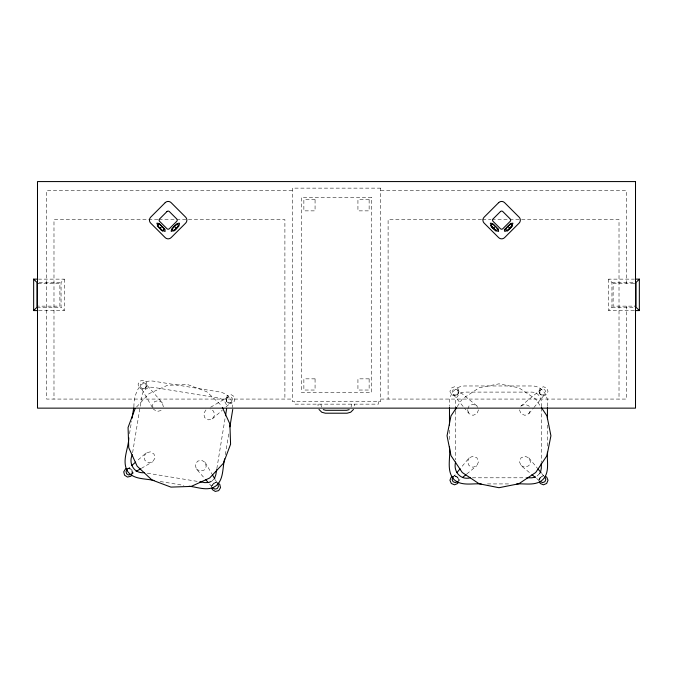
<?xml version="1.0" encoding="UTF-8"?>
<svg xmlns="http://www.w3.org/2000/svg" width="673" height="673" viewBox="0 0 673 673"><rect width="100%" height="100%" fill="white"/><g stroke="black" fill="none" stroke-linecap="round" stroke-linejoin="round"><path stroke-width="0.5" stroke-dasharray="3.37 2.52" d="M459.02 391.299L457.724 394.521C454.889 397.221 450.119 395.101 449.951 391.299L451.289 388.085L454.502 386.748L457.707 388.069L459.02 391.299L457.699 394.487L454.502 395.817M225.943 398.416L226.708 401.798C229.064 404.927 234.111 403.607 234.894 399.88L234.095 396.49L231.142 394.656L227.768 395.438L225.943 398.416L226.742 401.781L229.67 403.598M129.51 433.732L131.538 421.365M133.902 406.929C133.784 395.438 138.907 379.109 153.351 381.128L220.357 392.098C227.39 393.528 233.27 400.124 232.69 407.459M132.615 452.702L142.045 395.118C142.92 390.037 147.867 386.487 152.956 387.278L218.767 398.054C222.965 398.879 226.793 402.563 226.54 407.03M216.841 468.61L225.43 416.166M225.329 454.712L228.87 433.067M147.076 385.503L145.275 388.464C142.045 390.677 137.679 387.816 138.125 384.031L139.967 381.078L143.349 380.279L146.302 382.096L147.076 385.503L145.25 388.43L141.885 389.23M351.079 407.123L351.525 404.145M538.938 391.299L540.259 388.069L543.464 386.748L546.669 388.085L548.007 391.299C547.839 395.101 543.069 397.221 540.242 394.521L538.938 391.299L540.268 394.487L543.456 395.817M467.802 408.999L469.089 405.878L472.984 404.28L476.896 405.903L477.544 407.468M478.528 409.815L476.921 413.718L473.018 415.325L469.106 413.685L464.614 408.233M540.545 389.844L539.653 392.023L540.562 394.193L542.741 395.101L544.911 394.21L545.803 392.039L544.894 389.86L542.716 388.952L540.545 389.844L521.07 405.903L520.414 407.468M469.106 457.867L467.483 461.771L469.089 465.674L472.984 467.272L476.896 465.649L478.528 461.737L476.921 457.833L473.018 456.227L469.106 457.867L460.761 467.987M519.43 409.815L521.037 413.718L524.94 415.325L528.852 413.685L530.484 409.773M539.653 479.529L540.562 477.35L542.741 476.442M131.294 473.792L132.118 472.463L131.572 470.166L129.569 468.913M227.76 397.238L226.532 399.24L227.07 401.537L229.081 402.782L231.369 402.252L232.597 400.258L232.059 397.962L230.048 396.708L227.76 397.238L210.312 407.401M146.268 452.82L144.039 456.42L144.989 460.517L148.573 462.73L152.695 461.762L154.941 458.162L153.991 454.048L150.399 451.835L146.268 452.82L136.4 461.468M205.946 409.941L203.7 413.533L204.651 417.647L208.251 419.859L212.374 418.884L214.611 415.283L213.652 411.178L210.069 408.965M212.39 485.603L213.635 483.601L215.932 483.054M457.186 406.635L462.258 399.047L479.109 387.791L498.979 383.837L518.858 387.791L535.708 399.047L540.772 406.635M539.553 473.573L537.079 476.047M453.055 477.342L456.26 473.447M528.852 413.685L533.353 408.233M533.992 407.451L544.911 394.21M136.56 406.997L149.011 393.671L167.459 385.284L187.717 384.594L206.695 391.703L221.501 405.541M212.037 481.01L214.477 478.402M38.765 310.581L64.33 310.581L61.05 307.292L61.05 282.424L64.33 279.135L38.765 279.135M634.235 310.581L608.67 310.581L611.95 307.292L611.95 282.424L608.67 279.135L634.235 279.135M127.281 469.443L130.318 466.784M212.374 418.884L222.25 410.236M226.052 406.913L231.369 402.252M457.421 481.708L461.316 478.495M466.768 474.002L476.896 465.649M130.882 474.457L135.248 471.916M141.355 468.366L152.695 461.762M521.07 405.903L524.982 404.28L528.877 405.878L529.516 407.443M452.887 476.391L454.595 475.735L457.724 477.031L459.02 480.253L457.699 477.064L454.502 475.735M216.529 482.482L213.375 483.231L211.574 486.2L213.391 483.264L215.915 482.667M161.116 410.522L157.011 411.472L153.41 409.226M127.273 468.484L129.065 468.114L131.942 469.897L132.699 473.287L131.908 469.922L128.972 468.097M292.326 190.644L46.563 190.644L46.563 399.072L292.326 399.072M380.674 190.644L626.437 190.644L626.437 283.577M157.894 219.617L53.983 219.617L53.983 399.072M158.946 219.617L284.898 219.617L284.898 399.072M481.515 219.617L388.102 219.617L388.102 399.072M482.566 219.617L490.962 219.617M492.013 219.617L508.805 219.617M509.856 219.617L619.017 219.617L619.017 399.072M39.034 282.424L61.05 282.424M611.95 282.424L636.061 282.424M38.092 283.577L59.889 283.577L59.889 306.139L39.034 306.139M633.966 283.577L613.111 283.577L613.111 306.139L634.908 306.139M36.939 307.292L61.05 307.292M611.95 307.292L636.061 307.292M380.674 399.072L626.437 399.072L626.437 306.139M472.404 477.796L525.546 477.796M487.488 483.921L509.427 483.921M147.337 473.186L197.719 481.439M160.199 481.506L183.906 485.393M476.896 405.903L457.421 389.844L455.242 388.952L453.064 389.86L452.155 392.039L453.055 394.21L463.966 407.451M453.055 394.21L455.226 395.101L457.404 394.193L458.313 392.023L457.421 389.844M521.07 465.649L524.982 467.272L528.877 465.674L530.484 461.771L528.852 457.867L524.94 456.227L521.037 457.833L519.43 461.737L521.07 465.649L531.199 474.002M455.226 476.442L457.404 477.35L458.313 479.529M163.337 406.921L162.353 402.799L145.73 383.803L143.728 382.575L141.431 383.114L140.186 385.124L140.716 387.412L152.392 407.476M140.716 387.412L142.71 388.641L145.006 388.102L146.26 386.092L145.73 383.803M162.353 402.799L158.752 400.561L154.655 401.52L152.443 405.104L153.023 407.577M196.289 468.896L199.889 471.134L203.995 470.183L206.207 466.599L205.231 462.477L201.639 460.231L197.526 461.182L195.313 464.774L196.289 468.896L204.937 478.772M536.65 478.495L540.545 481.708M209.589 484.097L212.92 487.891M528.852 457.867L537.205 467.987M541.698 473.447L544.911 477.342M205.231 462.477L211.835 473.817M215.394 479.925L217.421 483.416M467.483 409.773L469.106 413.685M321.374 407.123L320.937 404.145M608.67 279.135L608.67 310.581M547.435 406.223C549.042 396.666 542.766 386.083 532.402 385.974L464.513 385.974C454.149 386.083 447.873 396.666 449.48 406.223M547.435 425.025L547.435 446.956M541.302 406.812C542.514 400.317 539.468 392.031 531.796 392.098L465.11 392.098C457.438 392.031 454.401 400.317 455.613 406.812M541.302 407.855L541.302 462.04M455.613 410.984L455.613 459.953M449.48 430.249L449.48 441.74M378.386 401.579L378.386 404.145L294.614 404.145L294.614 401.579M354.435 404.145L354.435 405.853M318.026 404.145L318.026 405.853M64.33 279.135L64.33 310.581M538.938 480.16L540.268 477.064L543.456 475.735L540.242 477.031L538.938 480.16M380.674 188.137L292.326 188.137L292.326 401.579L380.674 401.579L380.674 188.137M371.538 197.265L301.462 197.265L301.462 392.452L371.538 392.452L371.538 197.265M315.065 199.671L303.868 199.671L303.868 210.868L315.065 210.868L315.065 199.671M369.132 199.671L357.935 199.671L357.935 210.868L369.132 210.868L369.132 199.671M315.065 378.849L303.868 378.849L303.868 390.037L315.065 390.037L315.065 378.849M369.132 378.849L357.935 378.849L357.935 390.037L369.132 390.037L369.132 378.849"/><path stroke-width="1.01" d="M128.837 437.854C128.518 448.925 121.249 461.291 127.803 471.697C133.986 479.731 145.175 478.326 154.016 480.497M132.043 418.269L133.725 407.964M132.278 454.755C128.181 463.571 134.179 473.767 144.249 472.682M216.672 469.636L215.831 474.776L214.477 478.402M225.598 415.14L226.608 408.965M224.656 458.843C222.309 467.971 223.983 479.639 215.688 486.083C207.587 491.568 197.803 487.075 189.063 486.234M229.888 426.884L232.757 409.361M135.18 408.477L128.063 427.456L128.753 447.713L137.141 466.162L151.955 479.992L170.934 487.109L191.182 486.419L209.631 478.032L223.461 463.217L230.578 444.239L229.888 423.99L222.342 407.384M458.363 481.868L457.707 483.483L454.502 484.804L451.289 483.466L449.951 480.253L451.272 477.056L452.887 476.391M453.055 477.342L452.155 479.513L453.064 481.691L455.242 482.6L457.421 481.708M178.724 225.59L175.241 229.771L173.609 230.696M512.187 225.59L511.261 227.213L507.072 230.696M131.79 474.768L130.882 476.257L127.508 477.048L124.555 475.205L123.748 471.823L125.573 468.871L127.273 468.484M127.281 469.443L126.044 471.445L126.591 473.742L128.593 474.987L130.882 474.457M456.622 407.476L450.994 415.897L447.04 435.776L450.994 455.655L462.258 472.505L479.109 483.761L498.979 487.715L518.858 483.761L535.708 472.505L546.964 455.655L550.918 435.776L546.964 415.897L541.336 407.476M539.553 473.573L540.545 472.093L541.302 468.29L541.302 463.083M456.908 472.665L460.113 468.77M173.937 226.751L171.27 230.385L171.236 231.453L174.181 230.275L176.385 228.357L179.439 224.277L179.472 223.209L178.404 223.251L174.778 225.909M507.392 226.751L504.733 230.385L504.7 231.453L507.021 230.654M37.738 310.581L33.65 310.581L36.939 307.292L36.939 282.424L33.65 279.135L37.738 279.135M157.238 225.951L159.4 223.789M162.706 230.721L161.074 229.787L160.149 228.164L161.957 226.347M162.353 231.066L164.515 228.904M490.701 225.951L492.863 223.789L498.483 229.417M492.241 226.465L491.702 227.003L494.764 230.065M493.233 228.534L495.421 226.347M495.816 231.066L497.978 228.904M504.245 229.897L510.883 223.268M508.477 230.048L511.539 226.986L510.992 226.448M353.468 409.453L350.683 412.238L347.075 413.205L325.379 413.205L321.778 412.238L318.994 409.453M635.262 279.135L639.35 279.135L636.061 282.424L636.061 307.292L639.35 310.581L635.262 310.581M131.841 465.455L135.635 462.132M508.233 225.909L511.867 223.251L512.935 223.209L511.766 226.162L507.644 230.275M462.873 477.207L465.985 474.642M136.114 471.411L140.48 468.871M211.229 481.38L208.79 482.491L204.92 482.617L199.78 481.775M349.178 409.63L346.696 410.294L325.766 410.294L323.276 409.63M535.599 477.039L531.796 477.796L526.589 477.796M37.495 283.577L38.092 283.577M634.908 283.577L635.505 283.577M37.495 306.139L38.092 306.139M634.908 306.139L635.505 306.139M470.326 477.796C460.559 480.488 452.996 471.394 455.613 462.04M481.22 483.921C472.152 483.214 461.333 486.411 453.93 479.479C445.972 470.57 450.834 457.615 449.48 446.956M516.738 483.921C525.495 483.349 535.876 486.192 542.985 479.479C549.917 472.076 546.728 461.257 547.435 452.18M545.071 476.391L546.686 477.056L548.007 480.253L546.669 483.466L543.464 484.804L540.259 483.483L539.603 481.868M540.545 481.708L542.716 482.6L544.894 481.691L545.803 479.513L544.911 477.342M496.161 230.721L491.98 227.23L491.054 225.606M160.149 228.164L158.517 227.23L156.859 223.209L157.919 223.251L161.268 225.657M496.237 230.654L498.558 231.453L498.525 230.385L496.11 227.037M162.773 230.654L165.095 231.453L165.062 230.385L162.647 227.037M217.505 482.928L219.734 484.291L220.517 487.664L218.683 490.617L215.293 491.425L212.348 489.599L211.961 487.9M212.92 487.891L214.914 489.128L217.211 488.581L218.464 486.579L217.934 484.291M531.973 474.642L535.094 477.207M494.731 225.657L491.383 223.251L490.323 223.209L491.492 226.162L495.606 230.275M162.151 230.275L158.029 226.162M510.37 223.773L512.54 225.935M507.812 226.33L509.629 228.147M505.255 228.887L507.425 231.049M179.077 225.935L176.915 223.773L171.8 228.887L173.962 231.049M177.537 226.448L178.076 226.986L175.014 230.048L174.475 229.51M174.357 226.33L176.545 228.517M158.895 223.285L165.028 229.417M158.239 227.003L161.301 230.065M205.602 479.538L208.26 482.575M537.845 468.77L541.058 472.665M212.348 474.692L214.889 479.05M639.35 279.135L639.35 310.581M547.435 407.266L547.435 418.757M455.613 407.855L455.613 409.941M449.48 407.266L449.48 425.025M33.65 279.135L33.65 310.581M165.213 202.64L150.668 217.186A4.181 4.181 0 0 0 150.668 223.1L165.213 237.636A4.181 4.181 0 0 0 171.119 237.636L185.664 223.1A4.181 4.181 0 0 0 185.664 217.186L171.119 202.64A4.181 4.181 0 0 0 165.213 202.64M166.963 211.583L159.602 218.935A1.699 1.699 0 0 0 159.602 221.341L166.963 228.702A1.699 1.699 0 0 0 169.369 228.702L176.73 221.341A1.699 1.699 0 0 0 176.73 218.935L169.369 211.583A1.699 1.699 0 0 0 166.963 211.583M498.676 202.64L484.131 217.186A4.181 4.181 0 0 0 484.131 223.1L498.676 237.636A4.181 4.181 0 0 0 504.582 237.636L519.127 223.1A4.181 4.181 0 0 0 519.127 217.186L504.582 202.64A4.181 4.181 0 0 0 498.676 202.64M500.426 211.583L493.065 218.935A1.699 1.699 0 0 0 493.065 221.341L500.426 228.702A1.699 1.699 0 0 0 502.832 228.702L510.193 221.341A1.699 1.699 0 0 0 510.193 218.935L502.832 211.583A1.699 1.699 0 0 0 500.426 211.583M635.505 181.575L37.495 181.575L37.495 408.141L635.505 408.141L635.505 181.575"/></g></svg>
